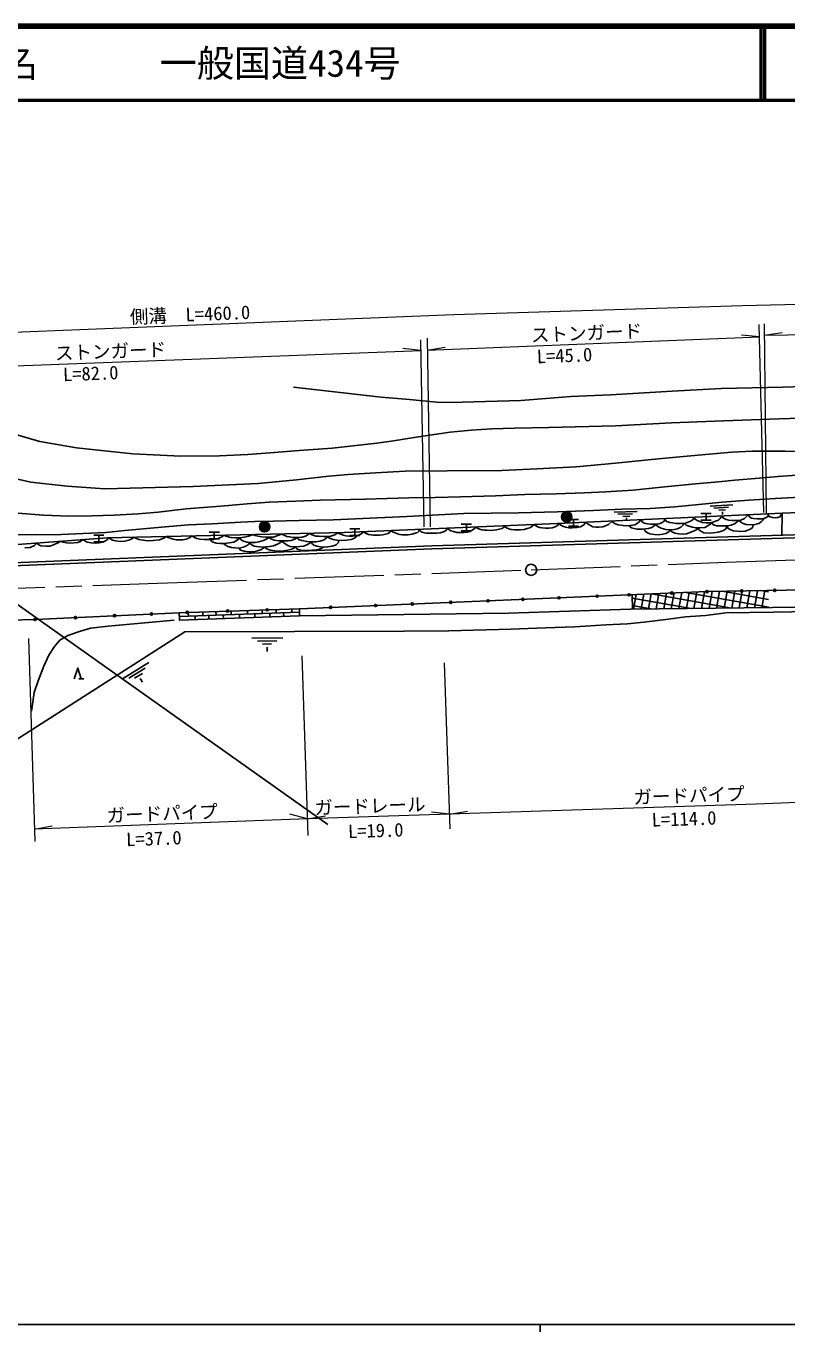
# Model space of a CAD drawing. Units: millimetres at full size, sheet at 1:1000; details may follow other scales. Extents: x 40000 to 680000, y 20000 to 380000.
# Drawn here: x 198736 to 301268, y 204000 to 380000 of the extents above; entities that cross this region are included whole.
import ezdxf
from ezdxf.enums import TextEntityAlignment as Align

# ---------------------------------------------------------------- set-up
doc = ezdxf.new("R2010")
doc.units = ezdxf.units.MM
doc.header["$LTSCALE"] = 1000
doc.linetypes.add('CHAIN', pattern=[18.5, 12, -1.5, 3.5, -1.5])
for name, color, linetype, lineweight in [('M-BGD', 7, 'Continuous', 25), ('M-BMK', 2, 'CHAIN', 13), ('M-BMK-ROW', 30, 'Continuous', 25), ('M-BMK-SRVR', 3, 'Continuous', 25), ('M-STR-HTXT', 7, 'Continuous', 13), ('M-TTL', 2, 'Continuous', 140), ('M-TTL-BAND', 7, 'Continuous', 25), ('M-TTL-LINE', 7, 'Continuous', 50)]:
    doc.layers.add(name, color=color, linetype=linetype, lineweight=lineweight)
doc.layers.add('M-TTL-TXT', color=7, linetype='Continuous')
doc.styles.add('ＭＳ ゴシック', font='')
doc.styles.get('ＭＳ ゴシック').set_extended_font_data('MS Gothic')

msp = doc.modelspace()

# ---------------------------------------------------------------- hatches: boundary and pattern name
at = {"layer": 'M-BGD'}
for points in [[(270900, 313840, 1), (272300, 313840, 1)], [(230179, 312524, 1), (231579, 312524, 1)]]:
    msp.add_hatch(color=256, dxfattribs=at).paths.add_polyline_path(points)

# ---------------------------------------------------------------- linework, layer by layer
for p, q in [((290919, 315281), (293980, 315482)), ((291417, 315013), (293385, 315143)), ((271827, 313488), (273201, 313488)), ((272514, 313488), (272514, 312591)), ((278007, 314481), (281073, 314586)), ((278497, 314198), (280467, 314265)), ((279173, 313921), (280084, 313952)), ((279651, 313732), (279656, 313511)), ((289684, 314310), (291058, 314310)), ((289684, 313413), (291058, 313413)), ((290371, 314310), (290371, 313413)), ((292102, 314757), (293011, 314817)), ((292593, 314520), (292612, 314164)), ((300653, 314334), (300603, 311389)), ((223404, 311793), (224779, 311793)), ((224092, 311793), (224092, 310896)), ((242348, 312233), (243722, 312233)), ((243035, 312233), (243035, 311336)), ((257380, 312869), (258754, 312869)), ((257380, 311972), (258754, 311972)), ((258067, 312869), (258067, 311972)), ((271827, 312591), (273201, 312591)), ((207854, 311396), (209228, 311396)), ((207854, 310499), (209228, 310499)), ((208541, 311396), (208541, 310499)), ((223404, 310896), (224779, 310896)), ((242348, 311336), (243722, 311336)), ((280422, 303358), (280443, 301423)), ((280427, 302906), (288362, 301507)), ((280950, 303380), (280605, 301425)), ((281973, 303423), (281622, 301436)), ((282996, 303466), (282640, 301446)), ((283009, 303466), (293795, 301565)), ((284019, 303509), (283657, 301457)), ((285042, 303552), (284674, 301468)), ((286065, 303595), (285692, 301479)), ((287088, 303638), (286709, 301489)), ((287659, 303662), (298821, 301694)), ((288111, 303681), (287726, 301500)), ((289134, 303724), (288743, 301511)), ((290157, 303767), (289761, 301522)), ((291177, 303793), (290778, 301533)), ((292195, 303811), (291795, 301543)), ((292538, 303817), (298811, 302711)), ((293214, 303829), (292813, 301554)), ((294232, 303847), (293830, 301565)), ((295251, 303864), (294847, 301576)), ((296270, 303882), (295865, 301587)), ((297288, 303900), (296882, 301597)), ((297777, 303909), (298800, 303728)), ((298307, 303918), (297899, 301608)), ((235571, 300986), (219380, 300430)), ((220609, 300472), (220592, 300978)), ((222567, 300539), (222551, 301043)), ((224340, 300600), (224323, 301101)), ((226377, 300670), (226361, 301168)), ((228573, 300745), (228557, 301240)), ((230549, 300813), (230533, 301306)), ((232420, 301368), (232437, 300878)), ((234563, 300951), (234547, 301438)), ((280438, 301889), (282930, 301449)), ((221499, 300502), (221517, 299997)), ((223374, 300064), (223357, 300566)), ((225333, 300134), (225316, 300634)), ((227483, 300211), (227476, 300708)), ((229579, 300286), (229562, 300779)), ((231564, 300848), (231581, 300357)), ((233457, 300425), (233440, 300913)), ((229144, 297483), (233320, 297541)), ((229921, 297094), (232525, 297130)), ((230599, 296703), (231826, 296720)), ((231212, 296291), (231245, 295718)), ((211708, 292035), (215268, 294220)), ((212575, 292098), (214794, 293460)), ((213358, 292109), (214404, 292751)), ((206170, 292031), (205837, 292031)), ((205837, 292031), (206504, 292031)), ((214096, 292068), (214416, 291592))]:
    msp.add_line(p, q, dxfattribs=at)
for points in [[(234766, 331355), (246567, 329998), (250425, 329653), (254491, 329285), (257518, 329295), (265407, 329535), (272131, 330071), (277499, 330301), (285813, 330791), (292410, 331145), (300702, 331322), (308934, 331611), (317811, 332094), (324412, 332444), (331569, 332765), (340434, 333058), (347912, 332970), (355390, 332824), (362528, 332620), (367786, 332503), (373779, 332265), (377215, 332377)], [(304521, 327210), (300223, 327076), (292734, 326781), (285703, 326527), (278163, 326119), (269187, 325917), (264546, 325809), (261486, 325732), (258724, 325547), (255869, 325287), (251317, 324610), (248228, 324100), (245993, 323801), (239969, 323129), (235530, 322813), (231567, 322496), (228608, 322258), (224817, 322072), (219585, 322019), (213138, 322336), (205541, 323157), (200575, 324024), (195340, 325549)], [(195201, 319484), (199387, 318530), (204257, 317992), (209324, 317649), (221235, 317947), (230017, 318344), (235180, 318832), (239540, 319320), (242130, 319559), (245806, 319806), (249820, 320030), (255465, 320069), (262864, 320114), (267547, 320318), (272877, 320602), (278154, 321089), (283005, 321602), (286848, 321935), (290306, 322268), (293867, 322575), (296633, 322706), (301047, 322706), (307348, 322685)], [(302630, 319459), (300088, 319308), (297512, 319085), (294264, 318791), (292048, 318596), (288444, 318277), (284364, 317838), (280530, 317451), (276872, 317240), (273987, 317100), (270172, 316939), (265930, 316868), (261990, 316708), (257283, 316551), (253884, 316453), (250307, 316414), (244455, 316253), (238357, 316116), (235081, 315957), (231509, 315821), (228518, 315591), (224969, 315318), (220304, 314932), (216518, 314497), (213833, 314247), (210603, 314088), (207622, 313974), (204482, 313952), (201069, 314065), (197620, 314333)], [(302975, 316521), (299712, 316318), (296161, 316095), (292529, 315851), (289415, 315506), (286148, 315202), (282861, 314959), (279046, 314878), (275191, 314695), (270353, 314542), (265096, 314380), (257723, 314299), (250049, 313901), (240180, 313432), (235550, 313355), (232014, 313294), (229573, 313220), (227657, 313134), (223826, 312894), (220617, 312797), (216966, 312481), (212039, 311996), (209479, 311767), (206447, 311589), (203472, 311466), (199857, 311428), (196303, 311467)], [(399000, 312113), (399000, 312113), (381504, 312043), (381509, 313026), (340427, 314349), (314357, 314893), (300653, 314334), (270357, 312941), (241622, 311724), (209673, 311033), (187269, 309347), (171739, 307860), (158439, 305137), (154398, 304036)], [(300653, 314334), (300321, 313854), (300027, 313754), (299690, 313739), (299339, 313768), (299024, 313854), (298795, 314004), (298748, 314246), (298725, 313963), (298551, 313798), (298062, 313573), (297682, 313578), (297244, 313573), (296785, 313641), (296503, 313672), (296264, 313818), (296038, 314122), (295537, 313616), (295050, 313415), (294563, 313373), (293896, 313373), (293440, 313404), (293091, 313510), (292720, 313659), (292496, 313959), (292296, 313637), (292069, 313430), (291628, 313260), (291220, 313116), (290796, 313065), (290397, 313048), (289879, 313074), (289531, 313210), (289182, 313354), (288902, 313524), (288756, 313787), (288605, 313464), (288282, 313277), (287585, 313016), (286908, 312965), (286343, 312974), (285837, 313042), (285477, 313102), (285092, 313231), (284924, 313383), (284853, 313607), (284733, 313263), (284443, 313075), (284051, 312919), (283471, 312882), (282929, 312851), (282473, 312932), (282049, 313013), (281769, 313175), (281605, 313458), (281264, 313100), (280780, 312786), (280144, 312708), (279657, 312666), (279198, 312673), (278535, 312772), (278132, 312934), (277864, 313089), (277714, 313279), (277239, 312843), (276800, 312634), (276441, 312504), (275903, 312444), (275524, 312444), (275125, 312524), (274786, 312674), (274379, 312895), (274191, 313117), (273924, 312773), (273449, 312523), (272937, 312408), (272310, 312387), (271860, 312387), (271491, 312444), (271157, 312542), (270874, 312689), (270678, 312820), (270564, 312950), (270375, 312702), (270045, 312514), (269621, 312373), (269197, 312331), (268747, 312320), (268297, 312373), (267940, 312435), (267626, 312551), (267366, 312683), (267203, 312807), (266906, 312552), (266610, 312387), (266257, 312264), (265846, 312156), (265361, 312110), (264951, 312115), (264541, 312118), (264124, 312171), (263794, 312258), (263493, 312373), (263312, 312508), (263233, 312639), (263140, 312462), (262887, 312300), (262509, 312190), (262128, 312114), (261744, 312072), (261265, 312034), (260892, 312045), (260487, 312066), (260161, 312109), (259839, 312184), (259533, 312327), (259374, 312476), (259160, 312275), (258864, 312042), (258605, 311888), (258214, 311786), (257758, 311747), (257227, 311743), (256767, 311761), (256354, 311864), (255985, 311980), (255751, 312128), (255553, 312314), (255263, 311974), (254981, 311827), (254523, 311716), (254078, 311656), (253660, 311641), (253123, 311647), (252604, 311658), (252259, 311732), (251972, 311838), (251818, 312011), (251734, 312152), (251650, 311921), (251501, 311760), (251287, 311685), (250768, 311524), (250240, 311447), (249819, 311431), (249422, 311439), (249106, 311474), (248794, 311578), (248400, 311731), (248108, 311855), (247948, 311992), (247800, 311827), (247529, 311628), (247164, 311516), (246791, 311435), (246418, 311387), (245916, 311384), (245513, 311395), (245276, 311420), (244888, 311494), (244544, 311630), (244340, 311746), (244228, 311835), (243846, 311519), (243550, 311393), (243158, 311278), (242725, 311249), (242248, 311246), (241841, 311290), (241487, 311388), (241161, 311506), (240904, 311627), (240754, 311705), (240348, 311423), (239803, 311273), (239306, 311198), (238815, 311205), (238194, 311238), (237761, 311268), (237443, 311382), (237070, 311503), (236894, 311622), (236740, 311465), (236386, 311255), (235950, 311124), (235539, 311075), (235194, 311067), (234662, 311082), (234260, 311148), (233895, 311229), (233501, 311380), (233249, 311468), (233157, 311541), (232666, 311329), (232060, 311134), (231527, 311107), (231028, 311111), (230497, 311171), (230011, 311232), (229573, 311357), (229308, 311458), (228746, 311247), (228136, 311099), (227487, 311021), (226937, 311025), (226327, 311075), (225709, 311233), (225393, 311373), (225127, 311157), (224631, 310958), (224048, 310824), (223563, 310785), (222742, 310782), (222191, 310827), (221745, 310938), (221409, 311079), (221215, 311203), (221114, 311280), (220766, 311007), (220320, 310841), (219871, 310762), (219396, 310758), (218955, 310778), (218551, 310870), (218158, 310972), (217847, 311077), (217660, 311206), (217298, 310986), (216727, 310738), (215854, 310654), (215146, 310632), (214490, 310696), (213925, 310810), (213521, 310973), (213283, 311111), (212994, 310895), (212563, 310701), (212029, 310571), (211398, 310544), (210827, 310618), (210383, 310718), (210080, 310881), (209920, 311038), (209717, 310819), (209433, 310625), (209058, 310445), (208556, 310338), (208023, 310320), (207487, 310358), (206978, 310462), (206672, 310607), (206393, 310786), (206073, 310535), (205644, 310383), (205173, 310331), (204619, 310317), (204171, 310362), (203707, 310452), (203405, 310561), (203029, 310362), (202447, 310085), (201986, 309911), (201373, 309922), (200739, 309966), (200470, 310102), (200194, 310320), (199886, 309983), (199296, 309737), (198550, 309681)], [(279901, 312687), (280330, 312388), (281060, 312180), (281771, 312180), (282634, 312274), (283070, 312435), (283443, 312675), (283520, 312885), (283879, 312545), (284334, 312324), (284935, 312138), (285514, 312111), (286073, 312166), (286535, 312255), (286970, 312469), (287229, 312714), (287409, 313003), (287698, 312757), (288053, 312600), (288546, 312466), (288942, 312381), (289595, 312371), (290223, 312441), (290604, 312647), (290916, 312858), (291008, 313091), (291377, 312787), (291848, 312666), (292486, 312646), (293200, 312635), (293763, 312716), (294280, 312975), (294613, 313237), (294748, 313389), (295082, 313136), (295382, 312979), (295802, 312826), (296336, 312775), (296956, 312809), (297466, 312970), (297859, 313209), (298094, 313457), (298113, 313596)], [(534995, 289727), (509656, 298104), (509271, 297217), (482213, 304469), (482213, 305580), (473483, 307668), (462250, 309806), (454004, 308443), (423657, 310521), (385713, 309912), (315525, 311851), (253406, 309927), (194634, 307551), (175722, 306768), (169570, 306234), (161328, 305260), (158312, 304785), (154512, 304065), (149790, 302873), (121680, 293698), (70782, 276656)], [(296717, 312796), (296613, 312381), (296245, 312129), (295651, 311914), (295016, 311888), (294558, 311909), (294038, 311977), (293613, 312129), (293313, 312339), (293200, 312635), (293043, 312231), (292634, 311977), (291998, 311776), (291324, 311680), (290794, 311659), (290091, 311701), (289754, 311881), (289412, 312127), (289269, 312376), (288998, 312073), (288343, 311779), (287737, 311581), (287158, 311532), (286671, 311586), (286167, 311658), (285773, 311855), (285569, 312116), (285352, 311852), (284962, 311630), (284528, 311501), (283986, 311440), (283410, 311466), (282802, 311553), (282461, 311706), (282156, 311938), (282065, 312086), (282014, 312206)], [(562290, 281087), (539813, 288671), (535214, 289233), (509877, 297609), (509501, 296742), (481813, 304162), (481813, 305265), (473399, 307277), (462245, 309400), (454024, 308041), (423647, 310121), (385711, 309512), (315526, 311451), (253420, 309527), (194650, 307152), (175748, 306369), (169611, 305836), (161383, 304864), (158381, 304391), (154598, 303674), (149901, 302488), (121806, 293318), (70909, 276276)], [(223563, 310785), (223828, 310495), (224359, 310328), (224895, 310255), (225465, 310264), (226082, 310345), (226712, 310465), (227200, 310720), (227396, 310885), (227487, 311021), (227702, 310768), (228015, 310586), (228509, 310437), (229022, 310405), (229599, 310410), (230106, 310475), (230731, 310663), (231270, 310922), (231396, 311037), (231431, 311108), (231720, 310882), (232186, 310704), (232748, 310629), (233330, 310615), (234043, 310615), (234475, 310683), (234954, 310848), (235151, 310977), (235194, 311067), (235461, 310795), (235880, 310662), (236556, 310516), (237191, 310474), (237756, 310474), (238356, 310578), (238894, 310753), (239236, 311025), (239306, 311198), (239629, 310976), (240124, 310802), (240654, 310711), (241261, 310683), (241903, 310697), (242552, 310823), (243009, 311002), (243231, 311169), (243297, 311319)], [(240895, 310700), (240823, 310376), (240516, 310097), (239964, 309923), (239361, 309802), (238891, 309790), (238404, 309825), (237905, 309894), (237516, 310034), (237220, 310299), (237071, 310482), (236853, 310232), (236498, 310019), (236105, 309886), (235617, 309839), (235157, 309815), (234764, 309825), (234305, 309872), (233897, 310057), (233460, 310346), (233249, 310527), (233186, 310618), (233033, 310408), (232724, 310201), (232096, 309965), (231533, 309858), (231040, 309793), (230605, 309788), (230182, 309809), (229799, 309852), (229488, 309922), (229214, 310035), (228984, 310226), (228891, 310413), (228710, 310138), (228420, 309937), (228007, 309772), (227432, 309650), (226872, 309665), (226395, 309708), (225927, 309843), (225633, 310043), (225427, 310182), (225367, 310262)], [(227432, 309650), (227640, 309372), (228144, 309209), (228805, 309158), (229404, 309158), (229939, 309259), (230462, 309461), (230703, 309626), (230874, 309791), (231192, 309529), (231635, 309343), (232263, 309266), (232956, 309247), (233482, 309279), (234008, 309343), (234412, 309452), (234835, 309643), (234961, 309820), (235156, 309610), (235403, 309438), (235752, 309370), (236116, 309314), (236606, 309338), (237255, 309352), (237843, 309426), (238282, 309520), (238576, 309622), (238801, 309797)], [(400730, 301733), (385378, 302508), (330642, 304483), (290504, 303782), (235566, 301471), (219370, 300938), (199946, 300023), (193162, 299846), (188878, 299750), (184629, 299673), (179792, 299393), (176012, 299113), (169189, 298478), (163961, 297753), (157898, 296721), (152894, 295762), (146091, 294187), (139980, 292529), (132958, 290440), (109130, 282594), (80042, 272232), (77651, 267394)], [(148474, 274419), (161541, 277858), (171308, 278314), (178344, 278639), (182168, 278855), (192235, 280514), (220112, 298346), (249708, 298456), (255703, 298501), (264074, 298695), (268731, 298882), (272686, 299022), (276883, 299282), (279785, 299422), (282008, 299656), (285308, 300077), (287611, 300360), (290279, 300570), (293040, 300898), (299459, 301023), (306825, 301128), (313861, 301253), (323651, 301187), (331236, 300989)], [(219370, 300938), (219389, 299921), (235577, 300500), (235566, 301471)], [(235577, 300500), (263743, 300880), (280177, 301420), (299346, 301623), (318613, 301817), (329796, 301758), (360154, 300468), (384202, 299442), (400134, 297409)], [(199476, 287655), (199843, 290158), (200354, 291748), (201137, 293745), (201790, 295225), (202546, 296372), (203299, 297245), (204369, 297873), (206049, 298461), (207396, 298834), (209803, 299105), (218692, 299941)], [(205230, 292031), (205700, 293469), (206170, 292031)]]:
    msp.add_lwpolyline(points, dxfattribs=at)
for centre, radius in [((271600, 313840), 700), ((230879, 312524), 700), ((265680, 302738), 150), ((270569, 302943), 150), ((275703, 303159), 150), ((280001, 303340), 150), ((285748, 303581), 150), ((290504, 303782), 150), ((295184, 303863), 150), ((299622, 303941), 150), ((220442, 300973), 150), ((225903, 301153), 150), ((231224, 301328), 150), ((239787, 301649), 150), ((245841, 301903), 150), ((250777, 302111), 150), ((255962, 302329), 150), ((261000, 302541), 150), ((199946, 300023), 150), ((205385, 300279), 150), ((210658, 300527), 150), ((215640, 300762), 150)]:
    msp.add_circle(centre, radius, dxfattribs=at)
at = {"layer": 'M-BMK'}
msp.add_lwpolyline([(72442, 272737), (75380, 274056), (79207, 275648), (82818, 277065), (91259, 280062), (97681, 282150), (134654, 294323), (141764, 296471), (148410, 298150), (153718, 299490), (161487, 300913), (165007, 301571), (167293, 301920), (174467, 302866), (181569, 303525), (189250, 303947), (216445, 304912), (266800, 306713), (293091, 307731), (311970, 308402), (318019, 308402), (330921, 308061), (366633, 307236), (399029, 306359)], dxfattribs=at)
at = {"layer": 'M-BMK-ROW'}
msp.add_line((151230, 334883), (239422, 272393), dxfattribs=at)
at = {"layer": 'M-BMK-SRVR'}
msp.add_circle((266800, 306713), 750, dxfattribs=at)
at = {"layer": 'M-STR-HTXT'}
for p, q in [((298143, 314436), (297548, 339799)), ((298198, 339871), (298486, 314360)), ((252770, 337946), (253192, 312505)), ((252797, 336302), (297587, 338118)), ((297578, 338117), (295135, 338359)), ((298206, 338332), (300631, 338716)), ((168689, 333155), (251958, 336288)), ((251949, 336287), (249506, 336537)), ((252384, 312492), (251932, 337723)), ((252788, 336301), (255203, 336741)), ((199074, 297451), (199892, 270076)), ((236739, 270884), (235942, 295120)), ((255867, 271785), (255128, 294176)), ((236665, 273141), (199841, 271762)), ((236656, 273140), (234291, 273799)), ((236656, 273140), (239074, 273561)), ((255802, 273771), (236665, 273141)), ((255811, 273770), (253370, 274031)), ((255792, 273769), (258211, 274191)), ((199841, 271761), (202258, 272193))]:
    msp.add_line(p, q, dxfattribs=at)
for points in [[(545767, 325199), (523389, 332254), (513129, 335265), (501556, 338054), (490778, 340039), (482203, 341285), (470715, 342162), (461045, 342654), (445655, 342854), (327865, 343066), (295221, 342284), (256362, 341101), (177936, 337919), (168412, 337125), (157538, 335683), (151312, 334714), (140341, 332117), (133902, 330327), (117972, 325144), (69353, 308975)], [(298215, 338333), (323701, 338700), (381795, 339545)], [(368217, 274993), (337753, 275391), (320562, 275717), (311627, 275700), (297114, 275135), (255802, 273771)]]:
    msp.add_lwpolyline(points, dxfattribs=at)
at = {"layer": 'M-TTL'}
msp.add_line((680000, 380000), (40000, 380000), dxfattribs=at)
at = {"layer": 'M-TTL-BAND'}
for p, q in [((40000, 205000), (579000, 205000)), ((268000, 205000), (268000, 204000))]:
    msp.add_line(p, q, dxfattribs=at)
at = {"layer": 'M-TTL-LINE'}
for p, q in [((297750, 380000), (297750, 370000)), ((298250, 380000), (298250, 370000)), ((40000, 370000), (680000, 370000))]:
    msp.add_line(p, q, dxfattribs=at)

# ---------------------------------------------------------------- texts
at = {"layer": 'M-STR-HTXT', "style": 'ＭＳ ゴシック'}
for s, rotation, p in [('側溝\u3000L=460.0', 2.323, (212778, 339333)), ('ストンガード', 2.321, (266835, 336871)), ('ストンガード', 2.155, (202673, 334434)), ('L=45.0', 2.321, (267619, 333992)), ('L=82.0', 2.155, (203755, 331581)), ('ガードパイプ', 1.891, (280625, 274590)), ('ガードパイプ', 2.144, (209631, 272129)), ('ガードレール', 1.885, (237627, 273173)), ('L=114.0', 1.891, (283095, 271548)), ('L=37.0', 2.144, (212271, 268900)), ('L=19.0', 1.885, (242164, 269990))]:
    msp.add_text(s, height=1833, rotation=rotation, dxfattribs=at).set_placement(p, align=Align.BOTTOM_LEFT)
at = {"layer": 'M-TTL-TXT', "style": 'ＭＳ ゴシック'}
for s, p in [('路 線 名', (180380, 375000)), ('一般国道434号', (216734, 375000))]:
    msp.add_text(s, height=3666, dxfattribs=at).set_placement(p, align=Align.MIDDLE_LEFT)

doc.saveas('drawing.dxf')
